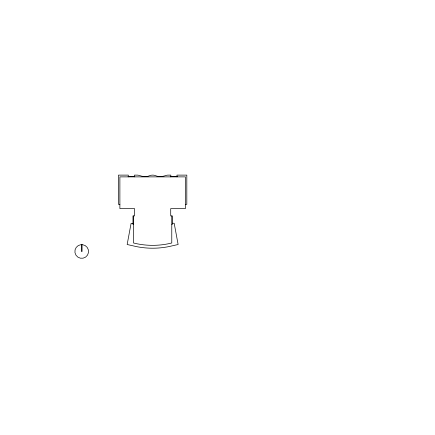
<?xml version="1.0" encoding="UTF-8"?>
<svg xmlns="http://www.w3.org/2000/svg" width="435" height="435" viewBox="0 0 435 435"><rect width="100%" height="100%" fill="white"/><g stroke="black" fill="none" stroke-linecap="round" stroke-linejoin="round"><path stroke-width="0.65" d="M146.845 176.528L145.991 176.643A11.783 11.783 0 0 1 143.273 176.583L142.974 176.528M145.426 176.534L146.1 176.507A15.307 15.307 0 0 0 148.096 176.24L149.504 175.751A8.015 8.015 0 0 1 155.779 175.751L157.193 176.24A15.307 15.307 0 0 0 159.188 176.507L159.857 176.534M160.531 176.534L161.2 176.507A15.307 15.307 0 0 0 165.142 175.718A12.941 12.941 0 0 1 167.692 175.126L170.835 175.115L170.835 176.882M127.988 176.528L134.823 176.528M142.56 176.528L147.574 176.528M157.666 176.528L162.723 176.528M170.542 176.528L177.388 176.528M119.886 204.363L118.467 204.363L118.467 175.115L128.32 175.115L128.32 176.882M185.402 204.363L186.816 204.363L186.816 175.115L176.969 175.115L176.969 176.882M172.309 223.264L174.185 223.264L178.122 244.513L169.22 246.525A82.248 82.248 0 0 1 136.068 246.525L127.161 244.503L131.082 223.345L132.974 223.345M133.507 224.411L132.974 224.411L132.974 215.918L134.567 215.918L134.567 208.61L119.886 208.61L119.886 176.882L185.402 176.882L185.402 208.61L170.716 208.61L170.716 215.918L172.309 215.918L172.309 224.411L171.776 224.411M144.757 176.534L144.083 176.507A15.307 15.307 0 0 1 140.141 175.718A12.941 12.941 0 0 0 137.59 175.126L134.448 175.115L134.448 176.882M171.776 215.918L171.776 242.986A78.8 78.8 0 0 1 133.507 242.986L133.507 215.918M82.052 244.655L82.052 251.479L81.367 251.479L81.367 244.655M81.709 244.633L80.818 244.693A6.846 6.846 0 0 0 75.94 255.155A6.846 6.846 0 0 0 87.484 255.155A6.846 6.846 0 0 0 82.606 244.693L81.709 244.633"/></g></svg>
